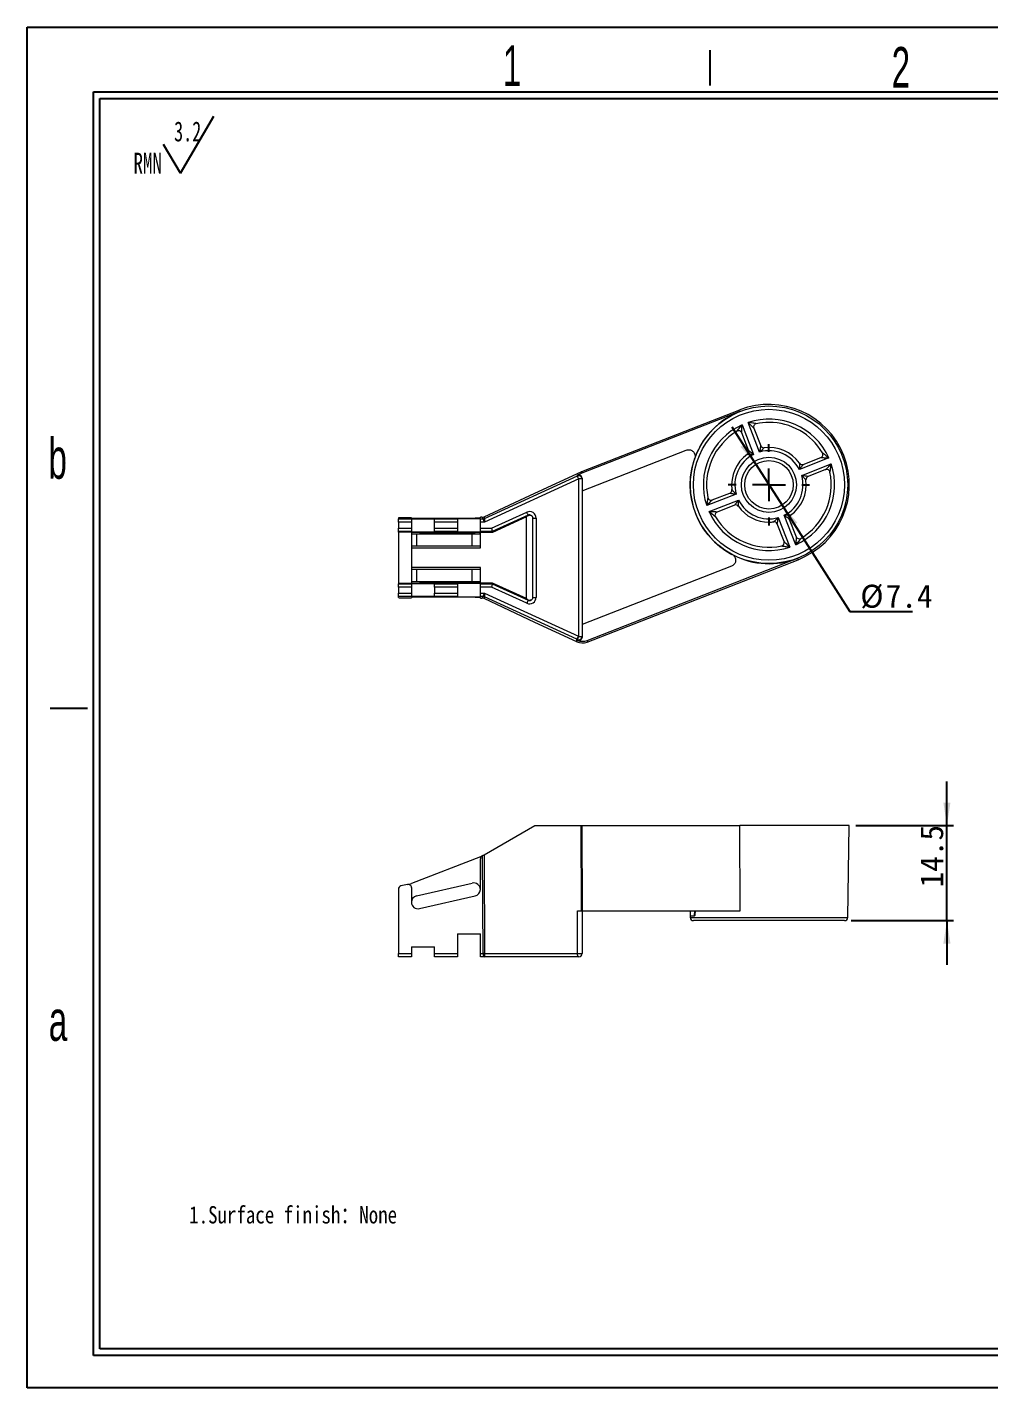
# Model space of a CAD drawing. Header units: millimetres. Extents: x 2 to 295, y 1 to 209.
# Drawn here: x 1.6 to 148.3, y 1.3 to 208.7 of the extents above; entities that cross this region are included whole.
import ezdxf

# ---------------------------------------------------------------- set-up
doc = ezdxf.new("R2010")
doc.units = ezdxf.units.MM
doc.layers.add('SLD-0', color=179, linetype='Continuous')
doc.styles.add('SLDTEXTSTYLE0', font='SIMSUN.TTC', dxfattribs={"width": 0.67})
doc.styles.add('SLDTEXTSTYLE15', font='SIMSUN.TTC')
doc.styles.add('SLDTEXTSTYLE4', font='SIMSUN.TTC', dxfattribs={"width": 0.8, "bigfont": 'bigfont'})
doc.styles.add('SLDTEXTSTYLE7', font='GOTHIC.TTF', dxfattribs={"width": 0.61171})
doc.dimstyles.new('SLDDIMSTYLE0', dxfattribs={"dimtxt": 3.5, "dimasz": 3.5, "dimexe": 0, "dimexo": 0.0625, "dimgap": 0.875, "dimtad": 0, "dimtih": 1, "dimtoh": 1, "dimrnd": 1e-09, "dimzin": 12, "dimdsep": 46, "dimtxsty": 'SLDTEXTSTYLE0', "dimsah": 1, "dimcen": 0, "dimadec": 0, "dimazin": 3, "dimtfac": 1, "dimtmove": 0, "dimatfit": 3, "dimfxl": 0, "dimfrac": 2, "dimtolj": 1, "dimtzin": 12, "dimarcsym": 0})
doc.dimstyles.new('SLDDIMSTYLE1', dxfattribs={"dimtxt": 3.5, "dimasz": 3.5, "dimexe": 0, "dimexo": 0.0625, "dimgap": 0.875, "dimtad": 2, "dimrnd": 1e-09, "dimzin": 12, "dimdsep": 46, "dimtxsty": 'SLDTEXTSTYLE0', "dimsah": 1, "dimcen": 0.09, "dimadec": 0, "dimazin": 3, "dimtfac": 1, "dimtmove": 0, "dimatfit": 0, "dimfxl": 0, "dimfrac": 2, "dimtolj": 1, "dimtzin": 12, "dimarcsym": 0})

# ---------------------------------------------------------------- blocks, each defined once
blk = doc.blocks.new('SW_NOTE_0')
at = {"layer": 'SLD-0', "color": 0}
for q in [(12.27, 9.26), (4.6, 4.92)]:
    blk.add_line((7.16, 0.59), q, dxfattribs=at)
at = {"layer": 'SLD-0', "color": 0, "attachment_point": 1, "style": 'SLDTEXTSTYLE0'}
for s, insert, char_height in [('3.2', (6.19, 8.45), 3.032), ('RMN', (0, 3.69), 3.175)]:
    blk.add_mtext(s, dxfattribs=dict(at, insert=insert, char_height=char_height))
blk = doc.blocks.new('_D')
at = {"layer": 'SLD-0', "color": 5}
for p, q in [((112.68, 142.05), (109.06, 147.72)), ((112.68, 142.05), (116.67, 135.81)), ((116.67, 135.81), (127.02, 119.63)), ((127.02, 119.63), (136.56, 119.63))]:
    blk.add_line(p, q, dxfattribs=at)
for points in [[(112.68, 142.05), (111.25, 145.29), (110.35, 144.71)], [(116.67, 135.81), (118.1, 132.57), (119.01, 133.15)]]:
    blk.add_solid(points, dxfattribs=at)
at = {"layer": 'SLD-0', "color": 5, "char_height": 3.5, "attachment_point": 1, "style": 'SLDTEXTSTYLE15'}
for s, insert in [('%%c', (128.61, 123.7)), ('7.4', (132.48, 123.7))]:
    blk.add_mtext(s, dxfattribs=dict(at, insert=insert))
blk = doc.blocks.new('SW_CENTERMARKSYMBOL_0')
at = {"layer": 'SLD-0', "color": 0}
for p, q in [((0, 5), (0, 6.2)), ((0, 0), (0, 2.5)), ((-5, 0), (-6.2, 0)), ((0, 0), (-2.5, 0)), ((0, 0), (0, -2.5)), ((0, 0), (2.5, 0)), ((5, 0), (6.2, 0)), ((0, -5), (0, -6.2))]:
    blk.add_line(p, q, dxfattribs=at)
blk = doc.blocks.new('_D_1')
at = {"layer": 'SLD-0', "color": 5}
for p, q in [((141.81, 87), (141.81, 93.73)), ((127.93, 87), (142.81, 87)), ((141.81, 72.5), (141.81, 87)), ((127.19, 72.5), (142.81, 72.5)), ((141.81, 72.5), (141.81, 65.77))]:
    blk.add_line(p, q, dxfattribs=at)
for points in [[(141.81, 87), (142.35, 90.5), (141.27, 90.5)], [(141.81, 72.5), (141.27, 69), (142.35, 69)]]:
    blk.add_solid(points, dxfattribs=at)
at = {"layer": 'SLD-0', "color": 5, "insert": (137.74, 77.56), "char_height": 3.5, "attachment_point": 1, "rotation": 90, "style": 'SLDTEXTSTYLE15'}
blk.add_mtext('14.5', dxfattribs=at)

msp = doc.modelspace()

# ---------------------------------------------------------------- linework, layer by layer
at = {"color": 7, "linetype": 'Continuous', "lineweight": 15}
for p, q in [((86.133, 140.946), (110.224, 150.345)), ((86.221, 140.737), (110.306, 150.134)), ((110.306, 150.134), (110.224, 150.345)), ((110.586, 148.064), (112.341, 143.566)), ((113.257, 143.923), (111.501, 148.422)), ((112.371, 147.567), (113.417, 144.888)), ((111.57, 144.168), (110.525, 146.847)), ((86.177, 138.008), (102.061, 144.205)), ((123.812, 143.021), (119.313, 141.266)), ((119.67, 140.351), (124.169, 142.106)), ((119.915, 142.037), (122.594, 143.083)), ((123.315, 141.236), (120.635, 140.191)), ((71.296, 133.769), (85.469, 140.271)), ((85.677, 139.816), (71.306, 133.224)), ((78.962, 137.66), (86.026, 140.901)), ((85.469, 140.396), (86.114, 140.692)), ((85.469, 140.271), (85.469, 140.396)), ((85.677, 115.807), (85.677, 139.816)), ((86.177, 139.816), (85.677, 139.816)), ((86.114, 140.692), (86.026, 140.901)), ((86.133, 140.946), (86.221, 140.737)), ((86.177, 139.941), (86.177, 139.816)), ((86.177, 139.816), (86.177, 115.807)), ((71.238, 134.032), (78.962, 137.66)), ((109.684, 137.509), (105.186, 135.754)), ((106.04, 136.624), (108.719, 137.669)), ((105.543, 134.839), (110.041, 136.594)), ((109.44, 135.823), (106.76, 134.777)), ((58.177, 133.895), (58.177, 133.723)), ((58.177, 133.723), (60.177, 133.723)), ((58.177, 133.224), (58.177, 133.723)), ((58.177, 133.224), (58.177, 132.294)), ((60.177, 133.224), (58.177, 133.224)), ((59.566, 133.907), (58.566, 133.903)), ((60.177, 133.899), (60.177, 133.86)), ((60.177, 133.741), (63.677, 133.741)), ((60.177, 133.741), (60.177, 133.723)), ((60.177, 133.723), (60.177, 133.224)), ((60.177, 133.224), (60.177, 132.294)), ((61.4, 133.843), (69.9, 133.877)), ((63.677, 133.723), (63.677, 133.741)), ((63.677, 133.224), (63.677, 133.723)), ((63.677, 133.723), (67.177, 133.723)), ((67.177, 133.224), (63.677, 133.224)), ((63.677, 132.294), (63.677, 133.224)), ((67.177, 133.776), (70.677, 133.776)), ((67.177, 133.776), (67.177, 133.723)), ((67.177, 133.723), (67.177, 133.224)), ((67.177, 133.224), (67.177, 132.294)), ((70.677, 133.894), (70.677, 133.975)), ((70.677, 133.723), (70.677, 133.776)), ((70.677, 133.224), (70.677, 133.723)), ((70.677, 133.723), (71.087, 133.723)), ((70.677, 132.294), (70.677, 133.224)), ((71.306, 133.224), (70.677, 133.224)), ((70.927, 133.983), (71.03, 133.984)), ((71.087, 133.723), (71.03, 133.984)), ((71.238, 134.032), (71.296, 133.769)), ((72.393, 132.294), (77.76, 134.756)), ((77.969, 134.301), (72.502, 131.794)), ((77.717, 134.022), (72.53, 131.666)), ((77.677, 133.827), (77.677, 121.795)), ((77.969, 134.21), (77.969, 134.301)), ((78.677, 121.775), (78.677, 133.847)), ((78.677, 133.847), (79.177, 133.847)), ((79.177, 133.847), (79.177, 121.775)), ((116.983, 130.293), (115.938, 132.972)), ((116.098, 133.937), (117.853, 129.438)), ((118.768, 129.795), (117.013, 134.294)), ((117.785, 133.692), (118.83, 131.013)), ((58.177, 132.294), (60.177, 132.294)), ((58.177, 131.794), (58.177, 132.294)), ((60.177, 131.794), (58.177, 131.794)), ((58.177, 131.715), (58.177, 131.794)), ((60.177, 131.715), (58.177, 131.715)), ((58.177, 131.715), (58.177, 123.907)), ((60.177, 132.294), (60.177, 131.794)), ((60.177, 131.776), (60.177, 131.794)), ((60.177, 131.776), (63.677, 131.776)), ((60.177, 131.715), (60.177, 129.315)), ((60.177, 131.465), (60.954, 131.465)), ((60.954, 131.465), (60.954, 129.565)), ((60.954, 131.465), (69.454, 131.465)), ((61.4, 131.674), (69.9, 131.64)), ((63.677, 132.294), (67.177, 132.294)), ((63.677, 131.794), (63.677, 132.294)), ((67.177, 131.794), (63.677, 131.794)), ((63.677, 131.776), (63.677, 131.794)), ((67.177, 132.294), (67.177, 131.794)), ((67.177, 131.741), (67.177, 131.794)), ((67.177, 131.741), (70.677, 131.741)), ((69.454, 129.565), (69.454, 131.465)), ((69.454, 131.465), (70.677, 131.465)), ((70.677, 132.294), (72.393, 132.294)), ((70.677, 131.794), (70.677, 132.294)), ((72.502, 131.794), (70.677, 131.794)), ((70.677, 131.741), (70.677, 131.794)), ((72.53, 131.666), (70.677, 131.673)), ((70.677, 129.315), (70.677, 131.673)), ((72.53, 131.666), (72.502, 131.794)), ((60.954, 129.565), (60.177, 129.565)), ((60.177, 129.315), (60.177, 126.307)), ((60.177, 129.315), (70.677, 129.315)), ((69.454, 129.565), (60.954, 129.565)), ((70.677, 129.565), (69.454, 129.565)), ((108.967, 126.505), (86.177, 117.613)), ((86.959, 114.963), (119.131, 127.515)), ((86.966, 115.21), (119.048, 127.726)), ((119.048, 127.726), (119.131, 127.515)), ((60.177, 126.307), (60.177, 123.907)), ((70.677, 126.307), (60.177, 126.307)), ((60.177, 126.057), (60.954, 126.057)), ((60.954, 126.057), (60.954, 124.157)), ((60.954, 126.057), (69.454, 126.057)), ((69.454, 124.157), (69.454, 126.057)), ((69.454, 126.057), (70.677, 126.057)), ((70.677, 123.949), (70.677, 126.307)), ((60.177, 123.907), (58.177, 123.907)), ((58.177, 123.907), (58.177, 123.828)), ((58.177, 123.828), (60.177, 123.828)), ((58.177, 123.328), (58.177, 123.828)), ((60.177, 123.328), (58.177, 123.328)), ((58.177, 123.328), (58.177, 122.398)), ((58.177, 122.398), (60.177, 122.398)), ((58.177, 121.898), (58.177, 122.398)), ((60.954, 124.157), (60.177, 124.157)), ((63.677, 123.846), (60.177, 123.846)), ((60.177, 123.846), (60.177, 123.828)), ((60.177, 123.828), (60.177, 123.328)), ((60.177, 123.328), (60.177, 122.398)), ((60.177, 122.398), (60.177, 121.898)), ((69.454, 124.157), (60.954, 124.157)), ((69.9, 123.982), (61.4, 123.948)), ((63.677, 123.846), (63.677, 123.828)), ((63.677, 123.828), (67.177, 123.828)), ((63.677, 123.328), (63.677, 123.828)), ((63.677, 123.328), (63.677, 122.398)), ((67.177, 123.328), (63.677, 123.328)), ((63.677, 122.398), (67.177, 122.398)), ((63.677, 121.898), (63.677, 122.398)), ((70.677, 123.881), (67.177, 123.881)), ((67.177, 123.881), (67.177, 123.828)), ((67.177, 123.828), (67.177, 123.328)), ((67.177, 123.328), (67.177, 122.398)), ((67.177, 122.398), (67.177, 121.898)), ((70.677, 124.157), (69.454, 124.157)), ((72.53, 123.956), (70.677, 123.949)), ((70.677, 123.881), (70.677, 123.828)), ((70.677, 123.828), (72.502, 123.828)), ((70.677, 123.328), (70.677, 123.828)), ((70.677, 122.398), (70.677, 123.328)), ((72.393, 123.328), (70.677, 123.328)), ((70.677, 122.398), (71.306, 122.398)), ((70.677, 121.898), (70.677, 122.398)), ((71.306, 122.398), (85.618, 115.833)), ((77.76, 120.866), (72.393, 123.328)), ((72.53, 123.956), (72.502, 123.828)), ((72.502, 123.828), (77.969, 121.32)), ((77.717, 121.6), (72.53, 123.956)), ((60.177, 121.898), (58.177, 121.898)), ((58.177, 121.727), (58.177, 121.898)), ((58.566, 121.719), (59.566, 121.715)), ((60.177, 121.898), (60.177, 121.881)), ((63.677, 121.881), (60.177, 121.881)), ((60.177, 121.762), (60.177, 121.723)), ((69.9, 121.745), (61.4, 121.779)), ((67.177, 121.898), (63.677, 121.898)), ((63.677, 121.881), (63.677, 121.898)), ((67.177, 121.898), (67.177, 121.846)), ((67.177, 121.846), (70.677, 121.846)), ((71.087, 121.898), (70.677, 121.898)), ((70.677, 121.846), (70.677, 121.898)), ((70.677, 121.646), (70.677, 121.728)), ((71.03, 121.638), (70.927, 121.639)), ((71.03, 121.638), (71.087, 121.898)), ((71.296, 121.853), (71.238, 121.59)), ((78.962, 117.961), (71.238, 121.59)), ((85.409, 115.378), (71.296, 121.853)), ((77.969, 121.32), (77.969, 121.412)), ((78.677, 121.775), (79.177, 121.775)), ((85.399, 115.009), (78.962, 117.961)), ((85.399, 115.009), (85.409, 115.378)), ((85.677, 115.807), (86.177, 115.807)), ((86.177, 115.807), (86.177, 115.682)), ((86.966, 115.21), (86.959, 114.963)), ((71.238, 82.538), (78.962, 86.998)), ((78.962, 86.998), (86.026, 86.998)), ((86.114, 73.998), (86.026, 86.998)), ((86.026, 86.998), (86.133, 86.998)), ((86.133, 86.998), (86.221, 73.998)), ((86.133, 86.998), (110.224, 86.998)), ((110.306, 73.998), (110.224, 86.998)), ((126.93, 86.998), (110.224, 86.998)), ((126.686, 72.989), (126.93, 86.998)), ((70.677, 82.215), (60.177, 78.152)), ((70.677, 82.215), (70.927, 82.359)), ((70.677, 77.246), (70.677, 81.926)), ((70.927, 82.359), (71.03, 82.418)), ((71.087, 67.489), (71.03, 82.418)), ((71.238, 82.538), (71.296, 67.489)), ((58.177, 77.297), (58.177, 67.489)), ((59.566, 78.013), (58.566, 77.784)), ((59.566, 78.013), (60.177, 78.152)), ((60.177, 77.525), (60.177, 75.304)), ((60.954, 76.278), (69.454, 78.221)), ((61.4, 74.329), (69.9, 76.272)), ((85.469, 67.489), (85.469, 73.998)), ((85.469, 73.998), (86.114, 73.998)), ((86.221, 73.998), (86.114, 73.998)), ((86.177, 73.998), (86.177, 67.498)), ((86.221, 73.998), (110.306, 73.998)), ((102.677, 73.998), (102.664, 73.248)), ((102.664, 73.248), (102.669, 72.989)), ((102.664, 73.248), (103.346, 73.248)), ((126.186, 72.498), (103.169, 72.498)), ((60.177, 68.498), (63.677, 68.498)), ((60.177, 68.498), (60.177, 67.489)), ((63.677, 67.489), (63.677, 68.498)), ((67.177, 70.498), (70.677, 70.498)), ((67.177, 70.498), (67.177, 67.489)), ((70.677, 67.489), (70.677, 70.498)), ((58.177, 67.489), (60.177, 67.489)), ((58.177, 66.998), (58.177, 67.489)), ((60.177, 66.998), (58.177, 66.998)), ((60.177, 67.489), (60.177, 66.998)), ((63.677, 67.489), (67.177, 67.489)), ((63.677, 66.998), (63.677, 67.489)), ((67.177, 66.998), (63.677, 66.998)), ((67.177, 67.489), (67.177, 66.998)), ((70.677, 67.489), (71.087, 67.489)), ((70.677, 66.998), (70.677, 67.489)), ((71.306, 66.998), (70.677, 66.998)), ((71.296, 67.489), (85.469, 67.489)), ((85.677, 66.998), (71.306, 66.998))]:
    msp.add_line(p, q, dxfattribs=at)
at = {"color": 8, "linetype": 'Continuous', "lineweight": 15}
for p, q in [((102.669, 72.989), (114.677, 72.989)), ((103.346, 73.248), (103.367, 73.998)), ((114.677, 72.989), (126.686, 72.989))]:
    msp.add_line(p, q, dxfattribs=at)
at = {"color": 7, "linetype": 'Continuous', "lineweight": 15, "flags": 128}
for points in [[(85.677, 139.816), (85.637, 139.904), (85.598, 139.988), (85.563, 140.066), (85.531, 140.135), (85.505, 140.191), (85.486, 140.234), (85.473, 140.261), (85.469, 140.271)], [(71.306, 133.224), (71.263, 133.32), (71.223, 133.413), (71.185, 133.499), (71.152, 133.574), (71.125, 133.636), (71.105, 133.683), (71.092, 133.712), (71.087, 133.723)], [(71.296, 133.769), (71.296, 133.757), (71.296, 133.725), (71.297, 133.674), (71.299, 133.606), (71.3, 133.524), (71.302, 133.43), (71.304, 133.329), (71.306, 133.224)], [(77.969, 134.301), (77.964, 134.311), (77.952, 134.338), (77.932, 134.381), (77.906, 134.437), (77.875, 134.506), (77.839, 134.584), (77.801, 134.668), (77.76, 134.756)], [(72.393, 132.294), (72.414, 132.197), (72.434, 132.104), (72.453, 132.018), (72.469, 131.943), (72.483, 131.881), (72.493, 131.834), (72.5, 131.805), (72.502, 131.794)], [(71.087, 121.898), (71.092, 121.909), (71.105, 121.939), (71.125, 121.986), (71.152, 122.048), (71.185, 122.123), (71.223, 122.209), (71.263, 122.302), (71.306, 122.398)], [(71.306, 122.398), (71.304, 122.293), (71.302, 122.192), (71.3, 122.098), (71.299, 122.016), (71.297, 121.948), (71.296, 121.897), (71.296, 121.865), (71.296, 121.853)], [(72.502, 123.828), (72.5, 123.817), (72.493, 123.788), (72.483, 123.741), (72.469, 123.679), (72.453, 123.603), (72.434, 123.518), (72.414, 123.425), (72.393, 123.328)], [(77.969, 121.32), (77.964, 121.31), (77.952, 121.284), (77.932, 121.241), (77.906, 121.185), (77.875, 121.116), (77.839, 121.038), (77.801, 120.954), (77.76, 120.866)], [(85.409, 115.378), (85.414, 115.388), (85.426, 115.415), (85.446, 115.458), (85.472, 115.514), (85.503, 115.583), (85.539, 115.661), (85.578, 115.745), (85.618, 115.833)], [(85.489, 115.344), (85.493, 115.354), (85.504, 115.382), (85.522, 115.425), (85.545, 115.483), (85.573, 115.552), (85.606, 115.632), (85.641, 115.718), (85.677, 115.807)], [(71.03, 82.418), (71.101, 82.459), (71.171, 82.5), (71.238, 82.538)], [(85.677, 66.998), (85.637, 67.007), (85.598, 67.035), (85.563, 67.08), (85.531, 67.141), (85.505, 67.215), (85.486, 67.3), (85.473, 67.393), (85.469, 67.489)]]:
    msp.add_lwpolyline(points, dxfattribs=at)
at = {"color": 7, "linetype": 'Continuous', "lineweight": 15}
for radius in [12.009, 11.509, 4.2, 3.7]:
    msp.add_circle((114.677, 138.93), radius, dxfattribs=at)
for centre, radius, start, end in [((114.677, 138.93), 12.026, 111.31288, 159.43691), ((114.677, 138.93), 12.253, 291.31288, 111.31288), ((114.677, 138.93), 10.009, 114.12588, 198.49988), ((114.677, 138.93), 10.009, 24.12588, 108.49988), ((112.837, 147.749), 0.5, 101.81164, 201.2875), ((114.677, 138.93), 9.509, 90, 101.79308), ((114.677, 138.93), 9.509, 30.83334, 90), ((114.677, 138.93), 9.509, 120.83956, 191.7862), ((110.059, 146.665), 0.5, 21.33858, 120.81399), ((114.677, 138.93), 5.691, 125.24894, 187.37682), ((114.677, 138.93), 5.191, 116.74239, 195.88337), ((111.104, 143.986), 0.5, 305.26407, 21.29789), ((114.677, 138.93), 5.191, 26.74239, 105.88337), ((113.882, 145.07), 0.5, 201.32801, 277.36171), ((114.677, 138.93), 5.691, 35.24894, 97.37682), ((122.412, 143.548), 0.5, 291.33788, 30.81469), ((114.677, 138.93), 12.013, 160.60507, 242.02069), ((114.677, 138.93), 10.009, 294.12588, 18.49988), ((119.733, 142.503), 0.5, 215.26422, 291.29773), ((123.496, 140.77), 0.5, 11.81147, 111.2874), ((85.677, 139.816), 0.5, 0.00835, 114.63944), ((114.677, 138.93), 5.191, 296.74239, 15.88337), ((114.677, 138.93), 5.691, 305.24894, 7.37682), ((114.677, 138.93), 9.509, 300.83956, 11.7862), ((120.817, 139.725), 0.5, 111.32779, 187.36134), ((105.858, 137.09), 0.5, 191.81131, 291.28757), ((108.537, 138.135), 0.5, 291.32796, 7.36176), ((114.677, 138.93), 10.009, 204.12588, 288.49988), ((109.621, 135.357), 0.5, 35.26407, 111.29789), ((114.677, 138.93), 5.691, 215.24428, 270), ((114.677, 138.93), 5.191, 206.74239, 285.88337), ((71.087, 134.224), 0.5, 270.00453, 294.6376), ((106.942, 134.312), 0.5, 111.3384, 210.81391), ((114.677, 138.93), 9.509, 210.83956, 281.7862), ((114.677, 138.93), 5.691, 270, 277.38009), ((115.472, 132.79), 0.5, 21.32801, 97.36171), ((118.25, 133.874), 0.5, 125.26429, 201.29766), ((119.296, 131.195), 0.5, 201.33837, 300.81394), ((116.517, 130.111), 0.5, 281.81144, 21.2875), ((114.677, 138.93), 12.026, 243.18885, 291.31288), ((71.087, 121.398), 0.5, 65.36137, 89.99649), ((85.677, 115.807), 0.5, 247.83546, 359.99208), ((71.177, 81.926), 0.5, 120, 180), ((58.677, 77.297), 0.5, 102.875, 180), ((59.677, 77.525), 0.5, 0, 102.875), ((69.677, 77.246), 1, 0, 102.875), ((69.677, 77.246), 1, 282.875, 0), ((61.177, 75.304), 1, 102.875, 180), ((61.177, 75.304), 1, 180, 282.875), ((103.169, 72.998), 0.5, 181, 270), ((126.186, 72.998), 0.5, 270, 359), ((71.191, 41.248), 26.241, 89.77244, 90.22756), ((85.698, 77.608), 10.122, 268.70011, 272.71134), ((85.677, 67.498), 0.5, 270, 0)]:
    msp.add_arc(centre, radius, start, end, dxfattribs=at)
for centre, major_axis, ratio, start_param, end_param in [((85.677, 139.941), (0, -0.5), 0.9998157, 1.5707963, 3.5716119), ((86.86, 139.083), (-0.781, 1.842), 0.9998476, 6.2541352, 6.3122355), ((86.948, 138.874), (-0.781, 1.842), 0.9998476, 6.2541352, 6.3122355), ((78.177, 133.847), (0, -1), 0.9998157, 1.5707963, 3.5716119), ((58.677, 133.895), (0.5, 0), 0.0174551, 1.7955075, 3.1415927), ((59.677, 133.899), (0.5, 0), 0.0174551, 0, 1.7955075), ((61.177, 133.86), (1, 0), 0.0174551, 3.1415927, 4.9371001), ((69.677, 133.894), (1, 0), 0.0174551, 4.9371001, 6.2831853), ((71.177, 133.975), (0.5, 0), 0.0174551, 2.0943951, 3.1415927), ((71.03, 134.484), (0.311, 0.394), 0.9897823, 3.8144361, 4.2444587), ((78.177, 133.829), (0.346, 0.362), 0.9956167, 1.9349519, 2.3363017), ((78.177, 134.03), (0.495, 0.148), 0.4679529, 1.8615986, 2.6010259), ((78.177, 133.847), (0, 0.5), 0.9994472, 4.712389, 6.7132045), ((78.177, 134.03), (0.495, 0.148), 0.4679529, 1.2284013, 1.8615986), ((78.177, 133.818), (0, -0.5), 0.9998157, 1.5707963, 1.7885209), ((61.177, 131.657), (1, 0), 0.0174551, 1.3460852, 3.1415927), ((69.677, 131.623), (1, 0), 0.0174551, 0, 1.3460852), ((61.177, 123.965), (1, 0), 0.0174551, 3.1415927, 4.9371001), ((69.677, 123.999), (1, 0), 0.0174551, 4.9371001, 6.2831853), ((58.677, 121.727), (0.5, 0), 0.0174551, 3.1415927, 4.4876778), ((59.677, 121.723), (0.5, 0), 0.0174551, 4.4876778, 6.2831853), ((61.177, 121.762), (1, 0), 0.0174551, 1.3460852, 3.1415927), ((69.677, 121.728), (1, 0), 0.0174551, 0, 1.3460852), ((71.177, 121.646), (0.5, 0), 0.0174551, 3.1415927, 4.1887902), ((71.03, 121.138), (-0.311, 0.394), 0.9897823, 5.1803193, 5.6103418), ((78.177, 121.793), (-0.346, 0.362), 0.9956167, 0.805291, 1.2066408), ((78.177, 121.592), (0.495, -0.148), 0.4679529, 3.6821594, 4.4215867), ((78.177, 121.775), (0, -1), 0.9998157, 5.8531661, 7.8539816), ((78.177, 121.775), (0, 0.5), 0.9994472, 2.7115734, 4.712389), ((78.177, 121.592), (0.495, -0.148), 0.4679529, 4.4215867, 5.054784), ((78.177, 121.804), (0, -0.5), 0.9998157, 1.3530717, 1.5707963), ((86.232, 116.827), (-0.058, -2), 0.9998203, 5.8822154, 6.6841552), ((86.243, 117.196), (0.058, 1.999), 0.9999101, 2.7406227, 2.7838298), ((85.677, 97.726), (-0.5, 51.651), 0.0003747, 1.2227045, 1.2252838), ((86.24, 117.073), (-0.058, -2), 0.9998203, 5.9280018, 6.6841552), ((86.243, 117.196), (-0.044, -1.5), 0.9998203, 5.8822154, 5.9254225), ((71.306, 67.498), (0, 0.5), 0.4368438, 1.5882496, 3.1415927), ((71.306, 67.498), (0, 0.5), 0.019892, 1.5882496, 3.1415927)]:
    msp.add_ellipse(centre, major_axis=major_axis, ratio=ratio, start_param=start_param, end_param=end_param, dxfattribs=at)
for points, knots in [([(109.803, 147.094), (109.801, 147.092), (109.818, 147.115), (109.867, 147.178), (109.897, 147.217), (109.991, 147.339), (110.061, 147.427), (110.205, 147.606), (110.28, 147.698), (110.431, 147.881), (110.508, 147.973), (110.586, 148.064)], [0, 0, 0, 0, 0.125, 0.125, 0.25, 0.25, 0.5, 0.5, 0.75, 0.75, 1, 1, 1, 1]), ([(110.525, 146.847), (110.525, 146.844), (110.525, 146.871), (110.528, 146.947), (110.529, 146.994), (110.535, 147.145), (110.539, 147.255), (110.55, 147.481), (110.556, 147.597), (110.57, 147.83), (110.578, 147.946), (110.586, 148.064)], [0, 0, 0, 0, 0.125, 0.125, 0.25, 0.25, 0.5, 0.5, 0.75, 0.75, 1, 1, 1, 1]), ([(112.371, 147.567), (112.373, 147.565), (112.355, 147.584), (112.301, 147.639), (112.268, 147.672), (112.162, 147.78), (112.085, 147.858), (111.924, 148.017), (111.84, 148.098), (111.672, 148.26), (111.588, 148.34), (111.501, 148.422)], [0, 0, 0, 0, 0.125, 0.125, 0.25, 0.25, 0.5, 0.5, 0.75, 0.75, 1, 1, 1, 1]), ([(112.735, 148.238), (112.738, 148.238), (112.709, 148.243), (112.631, 148.257), (112.583, 148.265), (112.43, 148.29), (112.32, 148.308), (112.092, 148.343), (111.975, 148.36), (111.739, 148.392), (111.621, 148.407), (111.501, 148.422)], [0, 0, 0, 0, 0.125, 0.125, 0.25, 0.25, 0.5, 0.5, 0.75, 0.75, 1, 1, 1, 1]), ([(102.061, 144.205), (102.142, 144.237), (102.225, 144.257), (102.396, 144.277), (102.483, 144.276), (102.737, 144.239), (102.901, 144.17), (103.174, 143.958), (103.281, 143.818), (103.413, 143.502), (103.438, 143.326), (103.417, 143.154)], [0, 0, 0, 0, 0.125, 0.125, 0.25, 0.25, 0.5, 0.5, 0.75, 0.75, 1, 1, 1, 1]), ([(103.417, 143.154), (103.413, 143.139), (103.409, 143.123), (103.404, 143.105), (103.401, 143.093), (103.397, 143.081), (103.393, 143.067), (103.39, 143.057), (103.387, 143.047), (103.384, 143.035), (103.381, 143.028), (103.379, 143.019), (103.376, 143.01), (103.374, 143.004), (103.372, 142.997), (103.369, 142.989), (103.368, 142.984), (103.366, 142.978), (103.364, 142.972), (103.361, 142.965), (103.359, 142.958), (103.356, 142.948), (103.355, 142.944), (103.353, 142.94), (103.352, 142.936), (103.35, 142.932), (103.349, 142.928), (103.348, 142.924), (103.347, 142.923), (103.346, 142.921), (103.346, 142.919)], [0, 0, 0, 0, 0.00026287557, 0.00026287557, 0.00026287557, 0.000439604, 0.000439604, 0.000439604, 0.0005587608, 0.0005587608, 0.0005587608, 0.00063946461, 0.00063946461, 0.00063946461, 0.00069451411, 0.00069451411, 0.00069451411, 0.00073249016, 0.00073249016, 0.00073249016, 0.00077272123, 0.00077272123, 0.00077272123, 0.00078863479, 0.00078863479, 0.00078863479, 0.00080159872, 0.00080159872, 0.00080159872, 0.0008069427, 0.0008069427, 0.0008069427, 0.0008069427]), ([(111.393, 143.578), (111.39, 143.578), (111.443, 143.578), (111.584, 143.579), (111.672, 143.578), (111.855, 143.577), (111.951, 143.576), (112.145, 143.572), (112.242, 143.569), (112.341, 143.566)], [0, 0, 0, 0, 0.25, 0.25, 0.5, 0.5, 0.75, 0.75, 1, 1, 1, 1]), ([(111.57, 144.168), (111.569, 144.169), (111.579, 144.161), (111.618, 144.133), (111.644, 144.113), (111.733, 144.047), (111.806, 143.992), (111.955, 143.878), (112.032, 143.817), (112.187, 143.694), (112.263, 143.631), (112.341, 143.566)], [0, 0, 0, 0, 0.125, 0.125, 0.25, 0.25, 0.5, 0.5, 0.75, 0.75, 1, 1, 1, 1]), ([(113.417, 144.888), (113.417, 144.89), (113.414, 144.877), (113.405, 144.83), (113.399, 144.798), (113.378, 144.689), (113.362, 144.599), (113.33, 144.415), (113.314, 144.317), (113.284, 144.122), (113.27, 144.024), (113.257, 143.923)], [0, 0, 0, 0, 0.125, 0.125, 0.25, 0.25, 0.5, 0.5, 0.75, 0.75, 1, 1, 1, 1]), ([(113.947, 144.574), (113.949, 144.576), (113.909, 144.54), (113.805, 144.445), (113.741, 144.386), (113.607, 144.261), (113.537, 144.195), (113.397, 144.06), (113.327, 143.993), (113.257, 143.923)], [0, 0, 0, 0, 0.25, 0.25, 0.5, 0.5, 0.75, 0.75, 1, 1, 1, 1]), ([(122.842, 143.805), (122.839, 143.806), (122.862, 143.789), (122.926, 143.74), (122.964, 143.711), (123.086, 143.616), (123.174, 143.546), (123.354, 143.402), (123.445, 143.327), (123.629, 143.176), (123.72, 143.099), (123.812, 143.021)], [0, 0, 0, 0, 0.125, 0.125, 0.25, 0.25, 0.5, 0.5, 0.75, 0.75, 1, 1, 1, 1]), ([(119.325, 142.214), (119.325, 142.218), (119.325, 142.164), (119.326, 142.023), (119.326, 141.936), (119.324, 141.753), (119.323, 141.656), (119.319, 141.462), (119.317, 141.365), (119.313, 141.266)], [0, 0, 0, 0, 0.25, 0.25, 0.5, 0.5, 0.75, 0.75, 1, 1, 1, 1]), ([(119.915, 142.037), (119.916, 142.039), (119.908, 142.028), (119.88, 141.99), (119.86, 141.963), (119.794, 141.874), (119.74, 141.801), (119.625, 141.653), (119.565, 141.575), (119.441, 141.42), (119.378, 141.344), (119.313, 141.266)], [0, 0, 0, 0, 0.125, 0.125, 0.25, 0.25, 0.5, 0.5, 0.75, 0.75, 1, 1, 1, 1]), ([(122.594, 143.083), (122.591, 143.083), (122.618, 143.082), (122.694, 143.08), (122.741, 143.078), (122.892, 143.073), (123.002, 143.068), (123.228, 143.057), (123.344, 143.051), (123.577, 143.037), (123.693, 143.03), (123.812, 143.021)], [0, 0, 0, 0, 0.125, 0.125, 0.25, 0.25, 0.5, 0.5, 0.75, 0.75, 1, 1, 1, 1]), ([(123.315, 141.236), (123.313, 141.234), (123.332, 141.253), (123.386, 141.306), (123.42, 141.339), (123.527, 141.445), (123.605, 141.523), (123.764, 141.684), (123.845, 141.767), (124.007, 141.935), (124.087, 142.019), (124.169, 142.106)], [0, 0, 0, 0, 0.125, 0.125, 0.25, 0.25, 0.5, 0.5, 0.75, 0.75, 1, 1, 1, 1]), ([(123.986, 140.872), (123.985, 140.869), (123.99, 140.898), (124.004, 140.976), (124.012, 141.024), (124.038, 141.177), (124.055, 141.288), (124.09, 141.515), (124.107, 141.632), (124.139, 141.868), (124.154, 141.986), (124.169, 142.106)], [0, 0, 0, 0, 0.125, 0.125, 0.25, 0.25, 0.5, 0.5, 0.75, 0.75, 1, 1, 1, 1]), ([(120.635, 140.191), (120.637, 140.19), (120.624, 140.193), (120.577, 140.202), (120.545, 140.208), (120.436, 140.229), (120.347, 140.246), (120.162, 140.278), (120.064, 140.294), (119.869, 140.323), (119.771, 140.337), (119.67, 140.351)], [0, 0, 0, 0, 0.125, 0.125, 0.25, 0.25, 0.5, 0.5, 0.75, 0.75, 1, 1, 1, 1]), ([(120.321, 139.661), (120.323, 139.658), (120.288, 139.698), (120.193, 139.802), (120.133, 139.867), (120.008, 140), (119.942, 140.071), (119.808, 140.211), (119.74, 140.28), (119.67, 140.351)], [0, 0, 0, 0, 0.25, 0.25, 0.5, 0.5, 0.75, 0.75, 1, 1, 1, 1]), ([(105.369, 136.988), (105.369, 136.99), (105.364, 136.962), (105.351, 136.884), (105.342, 136.836), (105.317, 136.683), (105.299, 136.572), (105.265, 136.345), (105.248, 136.228), (105.216, 135.992), (105.2, 135.874), (105.186, 135.754)], [0, 0, 0, 0, 0.125, 0.125, 0.25, 0.25, 0.5, 0.5, 0.75, 0.75, 1, 1, 1, 1]), ([(108.719, 137.669), (108.718, 137.67), (108.731, 137.667), (108.777, 137.658), (108.81, 137.652), (108.919, 137.631), (109.008, 137.614), (109.193, 137.582), (109.29, 137.566), (109.486, 137.536), (109.583, 137.523), (109.684, 137.509)], [0, 0, 0, 0, 0.125, 0.125, 0.25, 0.25, 0.5, 0.5, 0.75, 0.75, 1, 1, 1, 1]), ([(109.033, 138.199), (109.031, 138.202), (109.067, 138.162), (109.162, 138.058), (109.222, 137.993), (109.346, 137.86), (109.413, 137.789), (109.547, 137.649), (109.614, 137.58), (109.684, 137.509)], [0, 0, 0, 0, 0.25, 0.25, 0.5, 0.5, 0.75, 0.75, 1, 1, 1, 1]), ([(106.04, 136.624), (106.042, 136.626), (106.023, 136.607), (105.968, 136.554), (105.935, 136.521), (105.828, 136.415), (105.75, 136.337), (105.59, 136.176), (105.509, 136.093), (105.347, 135.925), (105.267, 135.841), (105.186, 135.754)], [0, 0, 0, 0, 0.125, 0.125, 0.25, 0.25, 0.5, 0.5, 0.75, 0.75, 1, 1, 1, 1]), ([(106.76, 134.777), (106.763, 134.777), (106.736, 134.778), (106.66, 134.78), (106.613, 134.782), (106.463, 134.787), (106.353, 134.792), (106.126, 134.802), (106.01, 134.809), (105.778, 134.823), (105.661, 134.83), (105.543, 134.839)], [0, 0, 0, 0, 0.125, 0.125, 0.25, 0.25, 0.5, 0.5, 0.75, 0.75, 1, 1, 1, 1]), ([(106.513, 134.055), (106.515, 134.054), (106.492, 134.071), (106.429, 134.12), (106.391, 134.149), (106.268, 134.244), (106.18, 134.314), (106.001, 134.458), (105.909, 134.532), (105.726, 134.684), (105.635, 134.761), (105.543, 134.839)], [0, 0, 0, 0, 0.125, 0.125, 0.25, 0.25, 0.5, 0.5, 0.75, 0.75, 1, 1, 1, 1]), ([(109.44, 135.823), (109.439, 135.821), (109.446, 135.832), (109.474, 135.87), (109.494, 135.897), (109.56, 135.986), (109.615, 136.059), (109.729, 136.207), (109.79, 136.285), (109.914, 136.44), (109.976, 136.516), (110.041, 136.594)], [0, 0, 0, 0, 0.125, 0.125, 0.25, 0.25, 0.5, 0.5, 0.75, 0.75, 1, 1, 1, 1]), ([(110.03, 135.645), (110.03, 135.642), (110.029, 135.695), (110.029, 135.836), (110.029, 135.924), (110.03, 136.107), (110.031, 136.204), (110.035, 136.398), (110.038, 136.495), (110.041, 136.594)], [0, 0, 0, 0, 0.25, 0.25, 0.5, 0.5, 0.75, 0.75, 1, 1, 1, 1]), ([(78.278, 134.298), (78.282, 134.299), (78.31, 134.295), (78.379, 134.272), (78.421, 134.254), (78.506, 134.196), (78.549, 134.157), (78.622, 134.055), (78.651, 133.993), (78.665, 133.926)], [0, 0, 0, 0, 0.25, 0.25, 0.5, 0.5, 0.75, 0.75, 1, 1, 1, 1]), ([(115.408, 133.286), (115.406, 133.284), (115.445, 133.319), (115.549, 133.415), (115.614, 133.474), (115.748, 133.599), (115.818, 133.665), (115.958, 133.8), (116.027, 133.867), (116.098, 133.937)], [0, 0, 0, 0, 0.25, 0.25, 0.5, 0.5, 0.75, 0.75, 1, 1, 1, 1]), ([(115.938, 132.972), (115.938, 132.97), (115.94, 132.983), (115.949, 133.03), (115.956, 133.062), (115.976, 133.171), (115.993, 133.261), (116.025, 133.445), (116.041, 133.543), (116.071, 133.738), (116.085, 133.836), (116.098, 133.937)], [0, 0, 0, 0, 0.125, 0.125, 0.25, 0.25, 0.5, 0.5, 0.75, 0.75, 1, 1, 1, 1]), ([(117.785, 133.692), (117.786, 133.691), (117.775, 133.699), (117.737, 133.727), (117.71, 133.747), (117.621, 133.813), (117.549, 133.868), (117.4, 133.982), (117.322, 134.043), (117.168, 134.166), (117.091, 134.229), (117.013, 134.294)], [0, 0, 0, 0, 0.125, 0.125, 0.25, 0.25, 0.5, 0.5, 0.75, 0.75, 1, 1, 1, 1]), ([(117.962, 134.282), (117.965, 134.282), (117.912, 134.282), (117.771, 134.281), (117.683, 134.281), (117.5, 134.283), (117.403, 134.284), (117.209, 134.288), (117.113, 134.29), (117.013, 134.294)], [0, 0, 0, 0, 0.25, 0.25, 0.5, 0.5, 0.75, 0.75, 1, 1, 1, 1]), ([(118.83, 131.013), (118.83, 131.016), (118.829, 130.989), (118.827, 130.913), (118.825, 130.866), (118.82, 130.715), (118.815, 130.605), (118.805, 130.379), (118.798, 130.263), (118.785, 130.03), (118.777, 129.914), (118.768, 129.795)], [0, 0, 0, 0, 0.125, 0.125, 0.25, 0.25, 0.5, 0.5, 0.75, 0.75, 1, 1, 1, 1]), ([(119.552, 130.766), (119.554, 130.768), (119.536, 130.745), (119.488, 130.682), (119.458, 130.643), (119.363, 130.521), (119.293, 130.433), (119.149, 130.253), (119.075, 130.162), (118.923, 129.979), (118.846, 129.887), (118.768, 129.795)], [0, 0, 0, 0, 0.125, 0.125, 0.25, 0.25, 0.5, 0.5, 0.75, 0.75, 1, 1, 1, 1]), ([(116.62, 129.622), (116.617, 129.622), (116.645, 129.617), (116.724, 129.603), (116.771, 129.595), (116.924, 129.57), (117.035, 129.552), (117.262, 129.517), (117.379, 129.5), (117.615, 129.468), (117.733, 129.453), (117.853, 129.438)], [0, 0, 0, 0, 0.125, 0.125, 0.25, 0.25, 0.5, 0.5, 0.75, 0.75, 1, 1, 1, 1]), ([(116.983, 130.293), (116.981, 130.295), (117, 130.275), (117.053, 130.221), (117.086, 130.187), (117.192, 130.08), (117.27, 130.002), (117.431, 129.843), (117.514, 129.762), (117.682, 129.6), (117.766, 129.52), (117.853, 129.438)], [0, 0, 0, 0, 0.125, 0.125, 0.25, 0.25, 0.5, 0.5, 0.75, 0.75, 1, 1, 1, 1]), ([(109.253, 128.197), (109.383, 128.085), (109.485, 127.939), (109.602, 127.616), (109.618, 127.439), (109.561, 127.101), (109.488, 126.939), (109.271, 126.672), (109.129, 126.568), (108.967, 126.505)], [0, 0, 0, 0, 0.25, 0.25, 0.5, 0.5, 0.75, 0.75, 1, 1, 1, 1]), ([(109.253, 128.197), (109.24, 128.205), (109.226, 128.214), (109.21, 128.223), (109.2, 128.23), (109.188, 128.237), (109.176, 128.244), (109.167, 128.25), (109.158, 128.255), (109.148, 128.261), (109.141, 128.265), (109.133, 128.27), (109.125, 128.274), (109.119, 128.278), (109.113, 128.281), (109.106, 128.285), (109.101, 128.288), (109.096, 128.291), (109.09, 128.294), (109.084, 128.298), (109.077, 128.302), (109.068, 128.306), (109.065, 128.308), (109.061, 128.31), (109.057, 128.313), (109.053, 128.314), (109.05, 128.316), (109.046, 128.318), (109.044, 128.319), (109.043, 128.32), (109.041, 128.321)], [0, 0, 0, 0, 0.00026287557, 0.00026287557, 0.00026287557, 0.000439604, 0.000439604, 0.000439604, 0.0005587608, 0.0005587608, 0.0005587608, 0.00063946461, 0.00063946461, 0.00063946461, 0.00069451411, 0.00069451411, 0.00069451411, 0.00073249016, 0.00073249016, 0.00073249016, 0.00077272123, 0.00077272123, 0.00077272123, 0.00078863479, 0.00078863479, 0.00078863479, 0.00080159872, 0.00080159872, 0.00080159872, 0.0008069427, 0.0008069427, 0.0008069427, 0.0008069427]), ([(78.665, 121.696), (78.651, 121.629), (78.622, 121.567), (78.549, 121.465), (78.506, 121.426), (78.421, 121.368), (78.379, 121.35), (78.309, 121.327), (78.282, 121.323), (78.278, 121.324)], [0, 0, 0, 0, 0.25, 0.25, 0.5, 0.5, 0.75, 0.75, 1, 1, 1, 1]), ([(86.177, 115.682), (86.177, 115.6), (86.157, 115.519), (86.08, 115.375), (86.024, 115.313), (85.889, 115.222), (85.81, 115.193), (85.648, 115.177), (85.566, 115.188), (85.49, 115.219)], [0, 0, 0, 0, 0.25, 0.25, 0.5, 0.5, 0.75, 0.75, 1, 1, 1, 1]), ([(103.417, 73.998), (103.413, 73.911), (103.409, 73.825), (103.404, 73.74), (103.401, 73.682), (103.397, 73.625), (103.393, 73.568), (103.39, 73.529), (103.387, 73.491), (103.384, 73.453), (103.381, 73.427), (103.379, 73.402), (103.376, 73.377), (103.374, 73.36), (103.372, 73.343), (103.369, 73.326), (103.368, 73.315), (103.366, 73.304), (103.364, 73.293), (103.361, 73.282), (103.359, 73.271), (103.356, 73.262), (103.355, 73.258), (103.353, 73.255), (103.352, 73.252), (103.35, 73.25), (103.349, 73.249), (103.348, 73.248), (103.347, 73.248), (103.346, 73.248), (103.346, 73.248)], [0, 0, 0, 0, 0.00026287557, 0.00026287557, 0.00026287557, 0.000439604, 0.000439604, 0.000439604, 0.0005587608, 0.0005587608, 0.0005587608, 0.00063946461, 0.00063946461, 0.00063946461, 0.00069451411, 0.00069451411, 0.00069451411, 0.00073249016, 0.00073249016, 0.00073249016, 0.00077272123, 0.00077272123, 0.00077272123, 0.00078863479, 0.00078863479, 0.00078863479, 0.00080159872, 0.00080159872, 0.00080159872, 0.0008069427, 0.0008069427, 0.0008069427, 0.0008069427])]:
    msp.add_open_spline(points, degree=3, knots=knots, dxfattribs=at)
at = {"layer": 'SLD-0'}
for p, q in [((1.591, 208.674), (295.107, 208.674)), ((1.591, 1.294), (1.591, 208.674)), ((12.675, 7.219), (12.675, 197.811)), ((12.675, 197.811), (289.181, 197.811)), ((289.181, 7.219), (12.675, 7.219)), ((295.107, 1.294), (1.591, 1.294))]:
    msp.add_line(p, q, dxfattribs=at)
at = {"layer": 'SLD-0', "color": 6, "linetype": 'Continuous'}
for p, q in [((105.701, 199.786), (105.701, 205.169)), ((11.687, 6.231), (11.687, 198.799)), ((11.687, 198.799), (290.169, 198.799)), ((10.805, 104.853), (5.068, 104.853)), ((290.169, 6.231), (11.687, 6.231))]:
    msp.add_line(p, q, dxfattribs=at)

# ---------------------------------------------------------------- block references
at = {"layer": 'SLD-0'}
msp.add_blockref('SW_NOTE_0', (17.795, 185.858), dxfattribs=at)
at = {"layer": 'SLD-0', "color": 1}
msp.add_blockref('SW_CENTERMARKSYMBOL_0', (114.677, 138.93), dxfattribs=at)

# ---------------------------------------------------------------- texts
at = {"layer": 'SLD-0', "char_height": 6.172, "attachment_point": 1, "style": 'SLDTEXTSTYLE7'}
for s, insert in [('1', (74.111, 205.899)), ('2', (133.388, 205.655)), ('b', (4.835, 146.019)), ('a', (4.88, 60.351))]:
    msp.add_mtext(s, dxfattribs=dict(at, insert=insert))
at = {"layer": 'SLD-0', "color": 5, "insert": (26.294, 28.987), "char_height": 2.64583, "attachment_point": 1, "style": 'SLDTEXTSTYLE4'}
msp.add_mtext('1.Surface finish\\M+18146None', dxfattribs=at)

# ---------------------------------------------------------------- dimensions: what is measured, and where the dimension line sits
at = {"layer": 'SLD-0', "color": 5}
dim = msp.add_diameter_dim_2p(p1=(116.67, 135.813), p2=(112.684, 142.047), dimstyle='SLDDIMSTYLE0', dxfattribs=at)
dim.commit()
dim.dimension.update_dxf_attribs({"geometry": '_D', "text_midpoint": (132.582, 122.163), "dimtype": 163})
dim = msp.add_linear_dim(base=(141.81, 86.998), p1=(126.186, 72.498), p2=(126.93, 86.998), angle=90, dimstyle='SLDDIMSTYLE1', dxfattribs=at)
dim.commit()
dim.dimension.update_dxf_attribs({"geometry": '_D_1', "text_midpoint": (141.81, 80.279), "dimtype": 160})

doc.saveas('drawing.dxf')
